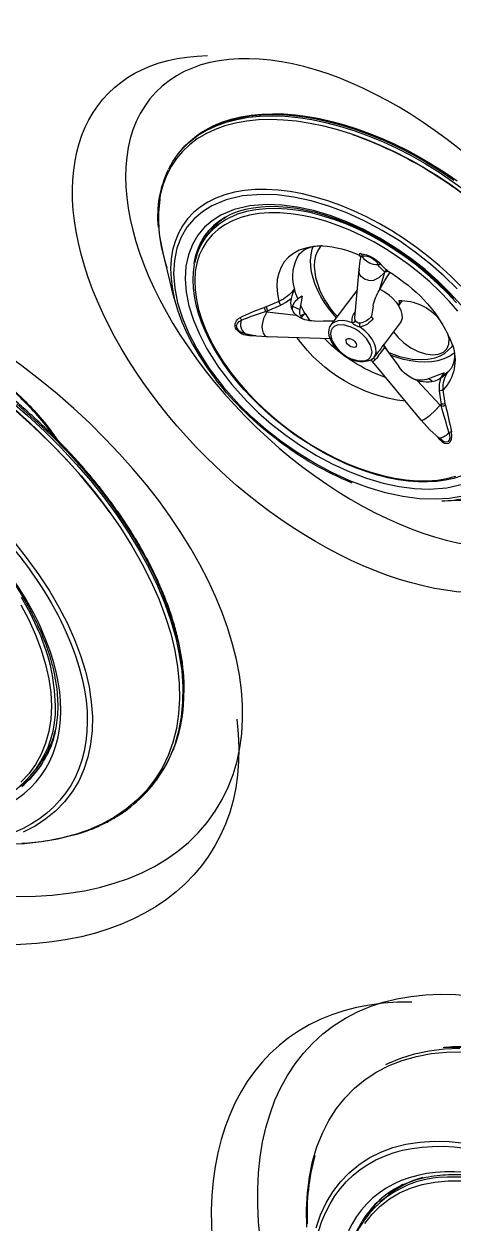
# Model space of a CAD drawing. Extents: x 398 to 509, y 623 to 780.
# Drawn here: x 491.11 to 493.93, y 717.08 to 724.96 of the extents above; entities that cross this region are included whole.
import ezdxf

# ---------------------------------------------------------------- set-up
doc = ezdxf.new("R2010")
doc.units = 0
doc.header["$MEASUREMENT"] = 0
for name, color, linetype in [('1', 4, 'Continuous'), ('2', 3, 'Continuous'), ('JET', 3, 'Continuous')]:
    doc.layers.add(name, color=color, linetype=linetype)

# ---------------------------------------------------------------- blocks, each defined once
blk = doc.blocks.new('5Dir_1645301-2')
at = {"layer": '1', "color": 3, "linetype": 'Continuous', "lineweight": 25}
for p, q in [((-1.9539, 0.16), (-1.9539, 0.1183)), ((1.7469, 0.1183), (1.7469, 0.16)), ((-2.637, -0.2467), (-2.637, -0.2578)), ((-1.3602, -1.4878), (-1.3526, -1.4903))]:
    blk.add_line(p, q, dxfattribs=at)
at = {"layer": '1', "color": 3, "linetype": 'Continuous', "lineweight": 25, "flags": 128}
for points in [[(-1.2389, -0.6527), (-1.3395, -0.6033), (-1.4337, -0.5497), (-1.521, -0.4924), (-1.6008, -0.4316), (-1.6729, -0.3677), (-1.7368, -0.3009), (-1.7921, -0.2316), (-1.8387, -0.1602), (-1.8762, -0.0871), (-1.9044, -0.0125), (-1.9233, 0.063), (-1.9327, 0.1391), (-1.9326, 0.2154), (-1.9229, 0.2915)], [(1.708, 0.327), (1.7222, 0.2511), (1.7268, 0.1749), (1.7219, 0.0986), (1.7075, 0.0228), (1.6836, -0.0523), (1.6504, -0.1261), (1.608, -0.1984), (1.5568, -0.2687), (1.4969, -0.3367)], [(-0.4645, -1.6663), (-0.6175, -1.6508), (-0.7687, -1.6298), (-0.9173, -1.6035), (-1.0628, -1.5719), (-1.2047, -1.5353), (-1.3424, -1.4937), (-1.4754, -1.4472), (-1.6032, -1.3962), (-1.7253, -1.3406), (-1.8413, -1.2809), (-1.9506, -1.2171), (-2.053, -1.1496), (-2.148, -1.0786), (-2.2352, -1.0043), (-2.3143, -0.9271), (-2.385, -0.8472), (-2.4471, -0.7649), (-2.5003, -0.6806), (-2.5444, -0.5945), (-2.5793, -0.5071), (-2.6047, -0.4186), (-2.6207, -0.3293), (-2.6271, -0.2397), (-2.6239, -0.1499), (-2.6112, -0.0605), (-2.589, 0.0283), (-2.5573, 0.1161), (-2.5164, 0.2027), (-2.4662, 0.2876), (-2.4072, 0.3706), (-2.3393, 0.4514), (-2.263, 0.5296), (-2.1785, 0.6049), (-2.0862, 0.677)], [(1.9409, 0.6298), (2.0282, 0.5555), (2.1073, 0.4783), (2.178, 0.3984), (2.2401, 0.3161), (2.2933, 0.2318), (2.3374, 0.1458), (2.3722, 0.0583), (2.3977, -0.0302), (2.4137, -0.1194), (2.4201, -0.2091), (2.4169, -0.2988), (2.4042, -0.3882), (2.382, -0.4771), (2.3503, -0.5649), (2.3093, -0.6515), (2.2592, -0.7364), (2.2001, -0.8194), (2.1323, -0.9001)], [(1.8975, 0.5863), (1.9414, 0.5091), (1.9768, 0.4294), (2.0028, 0.3486), (2.0194, 0.267), (2.0265, 0.1849), (2.0242, 0.1027), (2.0123, 0.0208), (1.9909, -0.0604), (1.9603, -0.1407), (1.9204, -0.2196), (1.8714, -0.2967), (1.8137, -0.3719), (1.7473, -0.4446), (1.6727, -0.5146)], [(-0.9678, -0.9597), (-1.096, -0.9238), (-1.2196, -0.8831), (-1.3384, -0.8378), (-1.4515, -0.7879), (-1.5587, -0.7338), (-1.6594, -0.6757), (-1.7531, -0.6138), (-1.8395, -0.5485), (-1.9181, -0.48), (-1.9886, -0.4086), (-2.0506, -0.3346), (-2.104, -0.2584), (-2.1485, -0.1803), (-2.1838, -0.1007), (-2.2098, -0.0199), (-2.2264, 0.0617), (-2.2336, 0.1438), (-2.2312, 0.226), (-2.2193, 0.3079), (-2.198, 0.3892), (-2.1673, 0.4694), (-2.1274, 0.5483)], [(1.6041, -0.2516), (1.5797, -0.2838), (1.5205, -0.352)], [(-1.2124, -0.6952), (-1.3153, -0.6473), (-1.4119, -0.5954)], [(2.4013, -0.4661), (2.3975, -0.4799), (2.3683, -0.5675), (2.3298, -0.6539), (2.2823, -0.7388), (2.2259, -0.8218), (2.1608, -0.9027)], [(-0.3927, -1.6997), (-0.5456, -1.6868), (-0.6968, -1.6686), (-0.8459, -1.6451), (-0.9922, -1.6163), (-1.1351, -1.5825), (-1.2743, -1.5437), (-1.4091, -1.5001), (-1.539, -1.4518), (-1.6636, -1.3991), (-1.7824, -1.342), (-1.8949, -1.2809)], [(-1.8949, -1.2809), (-2.0008, -1.2159), (-2.0996, -1.1474), (-2.191, -1.0754), (-2.2747, -1.0004), (-2.3502, -0.9226), (-2.4174, -0.8423), (-2.476, -0.7597), (-2.5258, -0.6753), (-2.5665, -0.5892), (-2.5981, -0.5019), (-2.6052, -0.4776)], [(-0.4439, -1.7071), (-0.5963, -1.6924), (-0.7469, -1.6724), (-0.8951, -1.6471), (-1.0404, -1.6167), (-1.1821, -1.5812), (-1.3199, -1.5407), (-1.4531, -1.4955), (-1.5813, -1.4457), (-1.704, -1.3915), (-1.8207, -1.3331), (-1.9311, -1.2707), (-2.0347, -1.2044), (-2.131, -1.1347), (-2.2199, -1.0617), (-2.3008, -0.9858), (-2.3736, -0.9071), (-2.438, -0.826), (-2.4474, -0.8129)]]:
    blk.add_lwpolyline(points, dxfattribs=at)
at = {"layer": '1', "color": 3, "linetype": 'Continuous', "lineweight": 25}
for centre, radius, start, end in [((-1.1903, -0.588), 1.5452, 129.01039, 141.92295), ((-1.2803, 0.16), 0.6716, 142.19476, 217.68575), ((0.9919, 0.1009), 0.7732, 14.73187, 38.30836), ((1.0733, 0.1599), 0.6716, 322.21365, 37.70469), ((1.0511, -0.5183), 1.4484, 33.44256, 51.337), ((-1.323, 0.1164), 0.6428, 162.03061, 178.677), ((-1.334, 0.1441), 0.6316, 164.75797, 193.9114), ((1.1159, 0.1164), 0.6428, 1.323, 17.96939), ((1.1265, 0.144), 0.632, 343.99982, 14.05608), ((-1.3011, 0.1222), 0.6528, 180.33912, 203.14871), ((1.0893, 0.1228), 0.6576, 334.56119, 359.60767), ((-1.7782, -0.2468), 0.8586, 164.92914, 195.59792), ((-1.6911, -0.2447), 0.9459, 180.79317, 216.9189), ((-0.8091, 0.5079), 1.2572, 217.1061, 241.34956), ((0.8358, 0.249), 1.7611, 298.59552, 322.60831), ((-0.1035, 2.4452), 4.1289, 252.28008, 287.71992)]:
    blk.add_arc(centre, radius, start, end, dxfattribs=at)
for points, knots in [([(-1.5883, 1.0334), (-1.1945, 1.2607), (-0.6604, 1.3884), (0.4534, 1.3884), (0.9875, 1.2607), (1.7751, 0.806), (1.9963, 0.4977), (1.9963, -0.1453), (1.7751, -0.4536), (1.3813, -0.681)], [0, 0, 0, 0, 0.25, 0.25, 0.5, 0.5, 0.75, 0.75, 1, 1, 1, 1]), ([(1.2411, -0.6), (1.5977, -0.3942), (1.7981, -0.1149), (1.7981, 0.4673), (1.5977, 0.7466), (0.8845, 1.1583), (0.4008, 1.274), (-0.6078, 1.274), (-1.0915, 1.1583), (-1.4481, 0.9524)], [0, 0, 0, 0, 0.25, 0.25, 0.5, 0.5, 0.75, 0.75, 1, 1, 1, 1]), ([(1.3813, -0.681), (0.9875, -0.9083), (0.4534, -1.036), (-0.6604, -1.036), (-1.1945, -0.9083), (-1.9821, -0.4536), (-2.2033, -0.1453), (-2.2033, 0.4977), (-1.9821, 0.806), (-1.5883, 1.0334)], [0, 0, 0, 0, 0.25, 0.25, 0.5, 0.5, 0.75, 0.75, 1, 1, 1, 1]), ([(-1.4481, 0.9524), (-1.8047, 0.7466), (-2.0051, 0.4673), (-2.0051, -0.1149), (-1.8047, -0.3942), (-1.0915, -0.8059), (-0.6078, -0.9216), (0.4008, -0.9216), (0.8845, -0.8059), (1.2411, -0.6)], [0, 0, 0, 0, 0.25, 0.25, 0.5, 0.5, 0.75, 0.75, 1, 1, 1, 1]), ([(-2.4118, 0.3645), (-2.425, 0.3473), (-2.4569, 0.3058), (-2.4997, 0.2378), (-2.5413, 0.161), (-2.5751, 0.0822), (-2.5966, 0.023), (-2.6043, -0.0102), (-2.6057, -0.0162)], [0, 0, 0, 0, 0.14289, 0.344097, 0.546284, 0.749677, 0.954558, 1, 1, 1, 1]), ([(-0.1035, -0.9143), (-0.1471, -0.9139), (-0.2081, -0.9132), (-0.2978, -0.9087), (-0.3736, -0.9035), (-0.4634, -0.8947), (-0.5566, -0.8828), (-0.6528, -0.8675), (-0.7503, -0.8486), (-0.8479, -0.8262), (-0.9446, -0.8002), (-1.0397, -0.7707), (-1.1324, -0.7378), (-1.2222, -0.7016), (-1.3085, -0.6623), (-1.3909, -0.62), (-1.469, -0.5749), (-1.5423, -0.5271), (-1.6107, -0.4768), (-1.6737, -0.4242), (-1.7313, -0.3694), (-1.7831, -0.3127), (-1.8289, -0.254), (-1.8686, -0.1936), (-1.9022, -0.1314), (-1.9284, -0.0675), (-1.9435, -0.024), (-1.9477, -0.0018), (-1.9478, -0.0015)], [0, 0, 0, 0, 0.048835, 0.068386, 0.100834, 0.134429, 0.170374, 0.207787, 0.246307, 0.285648, 0.325607, 0.366033, 0.406815, 0.44787, 0.489136, 0.530568, 0.572136, 0.613824, 0.655629, 0.697562, 0.739647, 0.781931, 0.824478, 0.867377, 0.910742, 0.95471, 0.999438, 1, 1, 1, 1]), ([(1.7339, -0.023), (1.7304, -0.0362), (1.7209, -0.0713), (1.6967, -0.1275), (1.6631, -0.1914), (1.6221, -0.2538), (1.5744, -0.3147), (1.5201, -0.3737), (1.4595, -0.4307), (1.3926, -0.4854), (1.3198, -0.5378), (1.2414, -0.5874), (1.1576, -0.6341), (1.0689, -0.6778), (0.9757, -0.7182), (0.8783, -0.7552), (0.7772, -0.7885), (0.673, -0.8181), (0.5665, -0.8437), (0.4584, -0.8654), (0.3506, -0.8828), (0.2455, -0.896), (0.1526, -0.9046), (0.0698, -0.91), (-0.0124, -0.9135), (-0.0706, -0.914), (-0.1035, -0.9143)], [0, 0, 0, 0, 0.027332, 0.072799, 0.118018, 0.163018, 0.207847, 0.25255, 0.297163, 0.341716, 0.386228, 0.430709, 0.475161, 0.519584, 0.563967, 0.608293, 0.652529, 0.696626, 0.740495, 0.783973, 0.826717, 0.867857, 0.906357, 0.933713, 0.962615, 1, 1, 1, 1]), ([(-2.4447, -0.8199), (-2.4417, -0.8243), (-2.4221, -0.8537), (-2.379, -0.9064), (-2.3152, -0.9777), (-2.2443, -1.0467), (-2.1671, -1.1132), (-2.0839, -1.1771), (-1.9949, -1.2383), (-1.9003, -1.2965), (-1.8005, -1.3516), (-1.6958, -1.4034), (-1.5865, -1.4518), (-1.4729, -1.4966), (-1.3556, -1.5377), (-1.2348, -1.575), (-1.1111, -1.6084), (-0.985, -1.6377), (-0.8573, -1.6629), (-0.7291, -1.6839), (-0.6025, -1.7005), (-0.4826, -1.7127), (-0.378, -1.7204), (-0.2834, -1.7252), (-0.1949, -1.7281), (-0.1337, -1.7285), (-0.1035, -1.7286)], [0, 0, 0, 0, 0.008103, 0.054331, 0.100554, 0.146767, 0.192968, 0.239153, 0.285319, 0.331461, 0.377576, 0.423658, 0.469699, 0.515689, 0.561612, 0.607445, 0.653153, 0.698677, 0.743916, 0.788673, 0.832516, 0.874264, 0.910968, 0.938489, 0.969682, 1, 1, 1, 1]), ([(-0.1035, -1.7286), (-0.0522, -1.7282), (0.0196, -1.7275), (0.1249, -1.7229), (0.2137, -1.7175), (0.319, -1.7086), (0.4287, -1.6964), (0.5424, -1.6807), (0.6582, -1.6613), (0.7749, -1.6383), (0.8914, -1.6114), (1.007, -1.5808), (1.121, -1.5466), (1.2326, -1.5087), (1.3415, -1.4673), (1.4471, -1.4224), (1.5489, -1.3743), (1.6467, -1.3229), (1.74, -1.2685), (1.8285, -1.2111), (1.9119, -1.151), (1.99, -1.0883), (2.0625, -1.023), (2.129, -0.9553), (2.1862, -0.8901), (2.2181, -0.8468), (2.2323, -0.8274)], [0, 0, 0, 0, 0.051832, 0.072404, 0.106585, 0.141972, 0.179847, 0.219293, 0.25994, 0.301493, 0.343741, 0.386529, 0.429744, 0.473295, 0.517116, 0.561155, 0.605372, 0.649738, 0.694231, 0.738837, 0.783549, 0.828367, 0.873296, 0.91835, 0.96355, 1, 1, 1, 1]), ([(0.5272, -1.6823), (0.5048, -1.6899), (0.4329, -1.7145), (0.3011, -1.7439), (0.1352, -1.7701), (-0.0355, -1.7827), (-0.2071, -1.7826), (-0.3771, -1.7699), (-0.5421, -1.7443), (-0.6838, -1.7118), (-0.7648, -1.6834), (-0.7974, -1.672)], [0, 0, 0, 0, 0.05568, 0.178797, 0.30186, 0.424915, 0.548026, 0.671148, 0.79422, 0.917269, 1, 1, 1, 1]), ([(-0.7647, -1.6774), (-0.7428, -1.6849), (-0.6724, -1.7094), (-0.5419, -1.7386), (-0.3771, -1.7644), (-0.207, -1.7771), (-0.0355, -1.7772), (0.1352, -1.7646), (0.3009, -1.7383), (0.4229, -1.7117), (0.4853, -1.6906), (0.4982, -1.6863)], [0, 0, 0, 0, 0.058427, 0.188106, 0.317809, 0.447564, 0.577307, 0.706992, 0.836685, 0.966435, 1, 1, 1, 1])]:
    blk.add_open_spline(points, degree=3, knots=knots, dxfattribs=at)
blk = doc.blocks.new('3S-R_1644801-1')
at = {"layer": '1', "color": 3, "linetype": 'Continuous'}
for p, q in [((0.586, 1.5607), (0.5765, 1.5662)), ((-0.5285, 1.2364), (-0.5345, 1.231)), ((0.6165, 0.9931), (0.5805, 1.0139)), ((0.971, 0.6987), (0.921, 1.0049)), ((-0.0595, 0.6396), (-0.054, 0.6418)), ((-0.2644, 0.4846), (-0.265, 0.4841)), ((-0.0731, 0.1207), (-0.2229, 0.4022)), ((0.344, 0.4142), (0.4363, 0.4144)), ((0.4363, 0.4144), (0.4492, 0.4151)), ((-0.3745, 0.3225), (-0.3979, 0.3173)), ((-0.3786, 0.3504), (-0.3678, 0.3773)), ((-0.372, 0.3239), (-0.3745, 0.3225)), ((-0.3745, 0.3225), (-0.3683, 0.3193)), ((-0.372, 0.3239), (-0.3683, 0.3193)), ((-0.3683, 0.3193), (-0.2921, 0.2239)), ((0.1899, 0.3866), (0.2234, 0.3821)), ((0.1899, 0.3866), (0.2377, 0.3117)), ((0.2736, 0.3505), (0.2377, 0.3117)), ((0.2838, 0.3296), (0.2736, 0.3505)), ((0.4431, 0.3826), (0.2744, 0.2869)), ((0.4377, 0.3865), (0.3429, 0.3859)), ((0.4511, 0.3873), (0.4377, 0.3865)), ((0.4377, 0.3865), (0.4431, 0.3826)), ((0.4511, 0.3873), (0.4431, 0.3826)), ((0.6297, 0.3039), (0.6447, 0.3164)), ((0.6369, 0.3084), (0.6447, 0.3164)), ((0.0869, 0.1396), (-0.1581, 0.281)), ((0.2168, 0.2735), (0.2068, 0.2177)), ((0.1238, 0.0546), (0.5055, 0.2299)), ((-0.4039, 0.1047), (-0.3696, 0.0849)), ((0.0869, 0.1396), (0.0887, 0.1385)), ((-0.3353, -0.0258), (-0.1738, -0.119)), ((-0.1786, -0.1218), (-0.191, -0.1828)), ((-0.1774, -0.116), (-0.1776, -0.1169)), ((-0.1094, -0.1562), (-0.0903, -0.1673)), ((-0.2147, -0.6695), (-0.0693, -0.1884)), ((-0.0885, -0.1683), (-0.0903, -0.1673)), ((-0.0815, -0.1714), (-0.071, -0.1749)), ((-0.0692, -0.1872), (-0.0696, -0.189)), ((-0.0634, -0.1763), (-0.0593, -0.1769)), ((-0.596, -0.2938), (-0.5965, -0.2904)), ((-0.503, -0.4437), (-0.5269, -0.4325)), ((-0.4741, -0.4394), (-0.3647, -0.4378)), ((-0.4512, -0.4571), (-0.4741, -0.4394)), ((-0.4512, -0.4571), (-0.4285, -0.4666)), ((-0.3802, -0.4607), (-0.3647, -0.4378)), ((-0.3683, -0.6267), (-0.2921, -0.4179)), ((-0.4015, -0.6277), (-0.4245, -0.5418)), ((-0.3979, -0.5356), (-0.3745, -0.6239)), ((-0.399, -0.6401), (-0.4015, -0.6277)), ((-0.3745, -0.6239), (-0.3683, -0.6267)), ((-0.3745, -0.6239), (-0.372, -0.6366)), ((-0.372, -0.6366), (-0.3683, -0.6267)), ((-0.2915, -0.8488), (-0.278, -0.8251)), ((-0.2707, -0.8105), (-0.2733, -0.826)), ((-0.4225, -1.3223), (-0.1323, -1.2125))]:
    blk.add_line(p, q, dxfattribs=at)
at = {"layer": '1', "color": 3, "linetype": 'Continuous', "flags": 128}
for points in [[(0.3212, 1.6422), (0.2661, 1.6439), (0.1963, 1.6401), (0.1245, 1.6298), (0.0511, 1.6132), (-0.0236, 1.5902), (-0.0992, 1.5609), (-0.1756, 1.5255), (-0.2522, 1.4842), (-0.3289, 1.437), (-0.4052, 1.3843), (-0.4809, 1.3262), (-0.5556, 1.263), (-0.629, 1.1949), (-0.7007, 1.1222), (-0.7706, 1.0454), (-0.8382, 0.9646), (-0.9034, 0.8802), (-0.9657, 0.7926), (-1.025, 0.7022)], [(-1.0472, 0.5898), (-0.9915, 0.6822), (-0.9326, 0.772), (-0.8706, 0.8591), (-0.8059, 0.943), (-0.7386, 1.0233), (-0.6692, 1.0997), (-0.5978, 1.1719), (-0.5248, 1.2396), (-0.4506, 1.3025), (-0.3754, 1.3602), (-0.2995, 1.4127), (-0.2233, 1.4595), (-0.1471, 1.5006), (-0.0712, 1.5358), (0.004, 1.5649), (0.0783, 1.5878), (0.1512, 1.6043), (0.2226, 1.6145), (0.292, 1.6183), (0.3593, 1.6156), (0.424, 1.6065), (0.486, 1.591), (0.5449, 1.5691), (0.6006, 1.5411), (0.6527, 1.5069), (0.7011, 1.4668), (0.7455, 1.4208), (0.7857, 1.3693), (0.8217, 1.3124), (0.8531, 1.2504), (0.88, 1.1835), (0.9021, 1.112), (0.9194, 1.0363), (0.9319, 0.9566), (0.9369, 0.9077)], [(0.3156, 1.6432), (0.2932, 1.6451), (0.2313, 1.6448), (0.1678, 1.6394), (0.1029, 1.6288), (0.0369, 1.6131), (-0.03, 1.5924), (-0.0975, 1.5668), (-0.1656, 1.5363), (-0.2338, 1.5011), (-0.302, 1.4613), (-0.37, 1.4171), (-0.4375, 1.3687), (-0.5042, 1.3161), (-0.57, 1.2598), (-0.6346, 1.1998), (-0.6978, 1.1365), (-0.7591, 1.0703), (-0.8183, 1.0016), (-0.8748, 0.9313), (-0.9276, 0.861), (-0.9769, 0.7909), (-1.0107, 0.74), (-1.0433, 0.6885)], [(0.4842, 1.6065), (0.4708, 1.6109), (0.4085, 1.6265), (0.3434, 1.6356), (0.2757, 1.6383), (0.2059, 1.6346), (0.1341, 1.6243), (0.0607, 1.6077), (-0.014, 1.5846), (-0.0897, 1.5554), (-0.166, 1.52), (-0.2426, 1.4787)], [(-0.2426, 1.4787), (-0.3193, 1.4315), (-0.3956, 1.3788), (-0.4713, 1.3207), (-0.546, 1.2574), (-0.6194, 1.1894), (-0.6912, 1.1167), (-0.761, 1.0398), (-0.8287, 0.959), (-0.8938, 0.8747), (-0.9561, 0.7871), (-1.0154, 0.6967), (-1.0714, 0.6038)], [(-0.7973, 0.0419), (-0.7607, 0.1305), (-0.7199, 0.2183), (-0.6753, 0.3048), (-0.627, 0.3895), (-0.5752, 0.472), (-0.5203, 0.5519), (-0.4626, 0.6287), (-0.4022, 0.7021), (-0.3396, 0.7717), (-0.2751, 0.8371), (-0.209, 0.8979), (-0.1417, 0.9539), (-0.0734, 1.0048), (-0.0046, 1.0502), (0.0643, 1.09), (0.1331, 1.124), (0.2013, 1.1519), (0.2687, 1.1737), (0.3348, 1.1892), (0.3993, 1.1983), (0.4619, 1.201), (0.5222, 1.1972), (0.58, 1.1871), (0.6349, 1.1706), (0.6867, 1.1478), (0.735, 1.1189), (0.7796, 1.084), (0.8204, 1.0432), (0.857, 0.9969), (0.8893, 0.9452), (0.9171, 0.8884), (0.9285, 0.8602)], [(-0.7684, 0.0343), (-0.7223, 0.1439), (-0.6699, 0.252), (-0.6079, 0.3639), (-0.5398, 0.4721), (-0.463, 0.5796), (-0.3812, 0.6808), (-0.2931, 0.7767), (-0.2015, 0.8638), (-0.1074, 0.9414), (-0.0116, 1.0085), (0.0827, 1.0635), (0.1765, 1.1072), (0.2944, 1.1461), (0.405, 1.1649), (0.5068, 1.165), (0.5788, 1.1534), (0.6462, 1.1318), (0.7121, 1.0982), (0.7717, 1.054), (0.8264, 0.997), (0.8731, 0.9294), (0.9121, 0.8502), (0.9418, 0.7616), (0.9619, 0.6644), (0.9722, 0.5598), (0.9726, 0.4512), (0.9636, 0.3376), (0.9383, 0.1869), (0.8993, 0.0366), (0.8485, -0.1102)], [(-0.7275, -0.0487), (-0.6973, 0.0349), (-0.6628, 0.1181), (-0.6241, 0.2004), (-0.5815, 0.2813), (-0.5353, 0.3604), (-0.4857, 0.4371), (-0.433, 0.511), (-0.3775, 0.5817), (-0.3196, 0.6487), (-0.2597, 0.7116), (-0.198, 0.77), (-0.135, 0.8236), (-0.071, 0.8721), (-0.0064, 0.9152), (0.0583, 0.9526), (0.1229, 0.9841), (0.1869, 1.0094), (0.2499, 1.0286), (0.3116, 1.0414), (0.3716, 1.0477), (0.4294, 1.0475), (0.4378, 1.047)], [(-0.7145, 0.0295), (-0.6716, 0.1318), (-0.6227, 0.2327), (-0.5648, 0.3372), (-0.5012, 0.4381), (-0.4296, 0.5385), (-0.3531, 0.633), (-0.2709, 0.7224), (-0.1854, 0.8038), (-0.0976, 0.8762), (-0.0082, 0.9388), (0.0798, 0.9901), (0.1674, 1.0309), (0.2775, 1.0672), (0.3807, 1.0848), (0.4758, 1.085), (0.5429, 1.0741), (0.6058, 1.0539), (0.6673, 1.0226), (0.7229, 0.9813), (0.7741, 0.9281), (0.8177, 0.865), (0.8541, 0.7911), (0.8818, 0.7083), (0.9005, 0.6177), (0.9101, 0.52), (0.9105, 0.4187), (0.9021, 0.3126), (0.8785, 0.1719), (0.8421, 0.0317), (0.7947, -0.1054)], [(-0.5698, 0.3141), (-0.5232, 0.391), (-0.5036, 0.4212), (-0.4701, 0.4705), (-0.434, 0.5202), (-0.3941, 0.5717), (-0.3512, 0.6233), (-0.3058, 0.6741), (-0.2582, 0.7234), (-0.209, 0.7707), (-0.1583, 0.8154), (-0.1065, 0.8571), (-0.0539, 0.8956), (-0.0009, 0.9305), (0.0523, 0.9617), (0.1055, 0.989), (0.1583, 1.0121), (0.2106, 1.0311), (0.2622, 1.0458), (0.3128, 1.0562), (0.3623, 1.0622), (0.4107, 1.0636), (0.4578, 1.0604), (0.5035, 1.0524), (0.5479, 1.0394), (0.5908, 1.0209), (0.6005, 1.0152)], [(0.8607, 0.4268), (0.8575, 0.3506), (0.8493, 0.2721), (0.8361, 0.1916), (0.818, 0.1097), (0.7951, 0.0269), (0.7676, -0.0563), (0.7355, -0.1393), (0.6992, -0.2218), (0.6588, -0.3031), (0.6146, -0.3828), (0.5669, -0.4603), (0.5159, -0.5353), (0.4619, -0.6072), (0.4054, -0.6755), (0.3466, -0.74), (0.2859, -0.8001), (0.2237, -0.8555), (0.1604, -0.9059), (0.0963, -0.9509), (0.0319, -0.9903), (-0.0325, -1.0238), (-0.0964, -1.0512), (-0.1595, -1.0724), (-0.2214, -1.0872), (-0.2816, -1.0956)], [(-0.7154, -0.1026), (-0.6878, -0.0194), (-0.6558, 0.0637), (-0.6195, 0.1461), (-0.5791, 0.2274), (-0.5349, 0.3071), (-0.4871, 0.3847), (-0.4361, 0.4596), (-0.3822, 0.5315), (-0.3256, 0.5999), (-0.2669, 0.6643), (-0.2062, 0.7244), (-0.144, 0.7798), (-0.0806, 0.8302), (-0.0166, 0.8752), (0.0479, 0.9146), (0.1122, 0.9481), (0.1762, 0.9755), (0.2392, 0.9967), (0.3011, 1.0115), (0.3614, 1.0199), (0.4196, 1.0217), (0.4755, 1.017), (0.5288, 1.0058), (0.579, 0.9881), (0.6259, 0.9642), (0.6692, 0.934), (0.7086, 0.8979), (0.7439, 0.8559), (0.7748, 0.8085), (0.8012, 0.7559), (0.823, 0.6983), (0.8398, 0.6363), (0.8518, 0.57), (0.8588, 0.5001), (0.8607, 0.4268)], [(0.6002, 1.016), (0.6067, 1.0124), (0.6087, 1.0112)], [(0.6238, -0.3749), (0.667, -0.2961), (0.6832, -0.2641), (0.7088, -0.2106), (0.7335, -0.1548), (0.7578, -0.0947), (0.7806, -0.0319), (0.8014, 0.0326), (0.8199, 0.0983), (0.8355, 0.1646), (0.8482, 0.2308), (0.8577, 0.2966), (0.8639, 0.3616), (0.8667, 0.4253), (0.866, 0.4874), (0.8618, 0.5476), (0.854, 0.6057), (0.8427, 0.6613), (0.8277, 0.7143), (0.8091, 0.7644), (0.7869, 0.8113), (0.7611, 0.8549), (0.7574, 0.8598)], [(0.9285, 0.8602), (0.9403, 0.8268), (0.9587, 0.7607), (0.9723, 0.6905), (0.981, 0.6165), (0.9848, 0.5391), (0.9835, 0.4588), (0.9773, 0.3759), (0.9661, 0.2909), (0.9501, 0.2042), (0.9293, 0.1162), (0.9252, 0.1008)], [(-0.054, 0.6418), (-0.0514, 0.6428), (-0.0027, 0.659), (0.0447, 0.6686), (0.0902, 0.6715), (0.1333, 0.6677), (0.1736, 0.6571), (0.2107, 0.64), (0.244, 0.6164), (0.2733, 0.5868), (0.2981, 0.5513), (0.3184, 0.5104), (0.3337, 0.4645), (0.344, 0.4142)], [(-0.0538, 0.6416), (-0.0447, 0.6383), (-0.0181, 0.6196), (0.0052, 0.5962), (0.0248, 0.5688), (0.0409, 0.5373), (0.0615, 0.4666), (0.0679, 0.3896)], [(0.0372, 0.1683), (0.049, 0.2039), (0.0611, 0.2477), (0.0706, 0.2922), (0.0774, 0.337), (0.081, 0.3813), (0.0815, 0.4247), (0.0785, 0.4668), (0.072, 0.5072), (0.062, 0.5455), (0.0482, 0.5814), (0.0306, 0.6145), (0.0092, 0.6444), (-0.0034, 0.6576)], [(-0.264, 0.4695), (-0.2658, 0.4725), (-0.2759, 0.4765)], [(-0.2733, 0.4949), (-0.2649, 0.4953), (-0.261, 0.492), (-0.2626, 0.4863), (-0.2644, 0.4846)], [(-0.2634, 0.4698), (-0.266, 0.4777), (-0.2635, 0.4849)], [(-0.3683, 0.3193), (-0.3206, 0.3012), (-0.2824, 0.2998), (-0.2666, 0.304), (-0.2528, 0.3109), (-0.2311, 0.3304), (-0.2174, 0.3549), (-0.2148, 0.3684), (-0.2156, 0.3828), (-0.225, 0.4023)], [(-0.2232, 0.4028), (-0.2514, 0.4512), (-0.2638, 0.4696)], [(0.2595, 0.4), (0.2993, 0.3904), (0.3429, 0.3859)], [(0.6661, 0.3603), (0.6625, 0.3764), (0.6521, 0.3875), (0.637, 0.3937), (0.619, 0.3965)], [(0.2736, 0.3505), (0.2456, 0.3755), (0.2234, 0.3821)], [(0.4431, 0.3826), (0.4806, 0.3499), (0.5045, 0.3184), (0.512, 0.3035), (0.5169, 0.2892), (0.5205, 0.2632), (0.5169, 0.2421), (0.512, 0.2344), (0.5054, 0.2301)], [(0.6746, 0.3645), (0.6698, 0.3627), (0.6661, 0.3603)], [(-0.723, -0.0152), (-0.6963, 0.055), (-0.6682, 0.1213), (-0.6418, 0.1783), (-0.62, 0.2219), (-0.5937, 0.2716), (-0.5698, 0.3141)], [(-0.2921, 0.2239), (-0.351, 0.2695), (-0.4047, 0.3057)], [(0.2462, 0.2612), (0.2414, 0.2626), (0.2168, 0.2735)], [(0.5056, 0.2299), (0.5681, 0.262), (0.6238, 0.2982)], [(0.619, 0.2953), (0.6191, 0.295), (0.6191, 0.2949)], [(0.6295, 0.3041), (0.6285, 0.3025), (0.6234, 0.2987)], [(-0.2983, 0.2296), (-0.3183, 0.205), (-0.3375, 0.1749), (-0.353, 0.1427), (-0.3642, 0.11), (-0.3705, 0.078), (-0.3718, 0.048), (-0.368, 0.0213), (-0.3592, -0.001), (-0.3458, -0.0181), (-0.3353, -0.0258)], [(-0.3293, 0.1887), (-0.336, 0.1791), (-0.3409, 0.1685)], [(0.1795, 0.205), (0.126, 0.1827), (0.0604, 0.1549)], [(-0.2151, 0.1469), (-0.2007, 0.1229), (-0.1792, 0.0882)], [(0.0122, -0.1504), (-0.0288, -0.1651), (-0.0487, -0.1647), (-0.0665, -0.1582), (-0.081, -0.146), (-0.0913, -0.129), (-0.0992, -0.0861), (-0.0913, -0.0343), (-0.081, -0.0053), (-0.0665, 0.0236), (-0.0487, 0.0506), (-0.0288, 0.074), (0.0122, 0.1067)], [(-0.0692, 0.1051), (-0.0737, 0.1217), (-0.074, 0.1222)], [(-0.0455, 0.0964), (-0.0188, 0.1196), (0.0087, 0.1364), (0.0357, 0.1458), (0.0609, 0.1476), (0.0831, 0.1416), (0.0869, 0.1396)], [(0.0122, 0.1067), (0.0532, 0.1214), (0.0731, 0.1209), (0.0909, 0.1145), (0.1054, 0.1023), (0.1157, 0.0852), (0.1236, 0.0424), (0.1157, -0.0094), (0.1054, -0.0384), (0.0909, -0.0673), (0.0731, -0.0943), (0.0532, -0.1178), (0.0122, -0.1504)], [(0.0941, -0.0691), (0.1092, -0.039), (0.1142, -0.0265), (0.121, -0.0059), (0.1259, 0.0151), (0.1288, 0.0368), (0.1291, 0.0582), (0.1267, 0.0788), (0.1211, 0.098), (0.1123, 0.1153), (0.0998, 0.13), (0.0888, 0.1377)], [(-0.2718, -1.234), (-0.1851, -1.2141), (-0.0963, -1.1831), (-0.0025, -1.1394), (0.0918, -1.0844), (0.1875, -1.0173), (0.2817, -0.9397), (0.3733, -0.8526), (0.4613, -0.7568), (0.5432, -0.6555), (0.62, -0.548), (0.6881, -0.4399), (0.7501, -0.3279), (0.8025, -0.2199), (0.8485, -0.1102)], [(0.7947, -0.1054), (0.7518, -0.2077), (0.7028, -0.3086), (0.6449, -0.4131), (0.5813, -0.514), (0.5097, -0.6144), (0.4333, -0.7089), (0.3511, -0.7983), (0.2656, -0.8797), (0.1777, -0.9521), (0.0884, -1.0148), (0.0004, -1.0661), (-0.0872, -1.1069), (-0.1973, -1.1432), (-0.3006, -1.1608)], [(-0.7619, -0.1076), (-0.7145, 0.0295)], [(-0.0903, -0.1673), (-0.1006, -0.1597), (-0.115, -0.1409), (-0.124, -0.116), (-0.127, -0.0861), (-0.124, -0.0528), (-0.115, -0.0176), (-0.1006, 0.0178), (-0.0815, 0.0517)], [(0.04, -0.0058), (0.0385, 0.0039), (0.0339, 0.0108), (0.027, 0.0139), (0.0183, 0.013), (0.009, 0.0082), (0, 0), (-0.0076, -0.0107), (-0.013, -0.0226), (-0.0155, -0.0345), (-0.0156, -0.0379), (-0.0141, -0.0477), (-0.0095, -0.0545), (-0.0026, -0.0576), (0.0061, -0.0568), (0.0154, -0.0519), (0.0244, -0.0437), (0.032, -0.033), (0.0374, -0.0211), (0.0399, -0.0093), (0.04, -0.0058)], [(-0.2715, -0.0626), (-0.284, -0.1066), (-0.3067, -0.1569), (-0.3364, -0.2041), (-0.3713, -0.2455), (-0.4096, -0.2787), (-0.4491, -0.302), (-0.4875, -0.314), (-0.5228, -0.314), (-0.553, -0.3021), (-0.5763, -0.2788), (-0.5916, -0.2456), (-0.5973, -0.208)], [(-0.1792, -0.1331), (-0.194, -0.1951), (-0.2151, -0.2858)], [(-0.1898, -0.1766), (-0.2464, -0.2281), (-0.3163, -0.2759), (-0.363, -0.2995), (-0.4105, -0.3167), (-0.4577, -0.3263), (-0.493, -0.3282), (-0.5265, -0.3249), (-0.588, -0.3027), (-0.5951, -0.2977)], [(-0.5836, -0.3489), (-0.5834, -0.3489), (-0.5465, -0.355), (-0.5078, -0.3558), (-0.4676, -0.3513), (-0.4266, -0.3416), (-0.3851, -0.3268), (-0.3436, -0.3072), (-0.3025, -0.2831), (-0.2623, -0.255), (-0.2233, -0.2232), (-0.1936, -0.1956)], [(-0.071, -0.1749), (-0.07, -0.1752), (-0.0634, -0.1763)], [(-0.382, -1.1076), (-0.3693, -1.109), (-0.317, -1.1092), (-0.2631, -1.1042), (-0.208, -1.0941), (-0.1519, -1.079), (-0.0951, -1.0589), (-0.0378, -1.0339), (0.0197, -1.0043), (0.0771, -0.9701), (0.1342, -0.9317), (0.1906, -0.8891), (0.2461, -0.8427), (0.3004, -0.7927), (0.3531, -0.7395), (0.4039, -0.6838), (0.452, -0.6262), (0.4965, -0.5687), (0.5357, -0.5141), (0.5625, -0.4743), (0.5909, -0.4298), (0.6238, -0.3749)], [(-0.4366, -0.466), (-0.4147, -0.4974), (-0.3979, -0.5356)], [(-0.2148, -0.6694), (-0.2148, -0.6696), (-0.2174, -0.6715), (-0.2311, -0.6718), (-0.2528, -0.6683), (-0.2666, -0.665), (-0.2824, -0.6604), (-0.3206, -0.6469), (-0.3683, -0.6267)], [(-0.2766, -0.8233), (-0.2424, -0.7485), (-0.2147, -0.6695)], [(-0.2733, -0.826), (-0.2839, -0.85), (-0.2966, -0.8668), (-0.31, -0.8758), (-0.3242, -0.878), (-0.3377, -0.8734), (-0.3492, -0.8621), (-0.3595, -0.8432), (-0.3678, -0.8175)], [(-0.3518, -0.8112), (-0.3481, -0.8317), (-0.3422, -0.8495), (-0.3332, -0.8622), (-0.3208, -0.8674), (-0.3073, -0.8645), (-0.2947, -0.8537), (-0.2915, -0.8488)], [(-0.2915, -0.8488), (-0.2841, -0.8374), (-0.2815, -0.8313)], [(-0.2784, -0.8248), (-0.2768, -0.8236), (-0.2767, -0.8232)], [(-0.2762, -0.8225), (-0.2756, -0.8236), (-0.2733, -0.826)]]:
    blk.add_lwpolyline(points, dxfattribs=at)
at = {"layer": '1', "color": 3, "linetype": 'Continuous'}
for centre, radius, start, end in [((0.2832, 1.0472), 0.5962, 60.52964, 86.3407), ((0.3076, 1.0784), 0.5569, 49.00674, 71.50527), ((0.1981, 0.9599), 0.7182, 17.24494, 48.17241), ((0.0286, 0.874), 0.902, 8.34282, 30.83238), ((1.2631, -0.744), 2.6706, 132.30721, 167.69817), ((1.3052, -0.7707), 2.7186, 132.41515, 158.96366), ((0.4108, 0.6368), 0.4111, 33.53655, 86.2356), ((0.3779, 0.6612), 0.4067, 60.12416, 79.92352), ((0.3797, 0.6682), 0.4116, 40.95118, 59.85175), ((0.3901, 0.6403), 0.4305, 30.58408, 59.49455), ((0.2149, 0.0652), 0.6366, 115.66445, 138.88085), ((0.0308, 0.4866), 0.1768, 67.79871, 119.16617), ((-0.0563, 0.4234), 0.2745, 5.9299, 55.83546), ((-0.1743, 0.3186), 0.2022, 119.28967, 163.12123), ((-0.3819, 0.484), 0.1062, 286.42805, 355.98277), ((-0.2453, 0.3742), 0.1068, 106.64646, 175.76454), ((-0.2569, 0.4832), 0.0202, 144.3471, 199.26079), ((-0.2776, 0.3699), 0.5011, 1.40089, 9.39934), ((0.35, 0.669), 0.2549, 238.47784, 268.6536), ((-0.2635, 0.0115), 0.6515, 36.61005, 42.51161), ((0.1813, 0.3321), 0.1035, 334.07408, 40.95457), ((0.0891, 0.4106), 0.255, 354.43533, 0.79728), ((0.8215, 0.4211), 0.3853, 180.98531, 185.14596), ((0.5343, -0.5026), 0.9217, 84.48931, 95.29328), ((0.7303, 0.4197), 0.2811, 180.93021, 186.62461), ((0.607, -0.9165), 1.3131, 89.47751, 96.82136), ((0.656, 0.3984), 0.037, 153.76169, 182.98849), ((0.5594, 0.3429), 0.0802, 331.04221, 41.91575), ((0.6225, 0.3626), 0.0522, 2.10577, 89.65283), ((0.5733, -0.3391), 1.1715, 145.22787, 150.28496), ((-0.3855, 0.308), 0.0182, 52.73267, 119.00375), ((-0.3831, 0.3086), 0.0189, 53.84223, 122.62566), ((-0.4604, 0.3786), 0.0865, 325.22909, 340.99641), ((-0.4761, 0.3926), 0.1247, 326.59255, 355.17739), ((-0.3552, 0.3644), 0.018, 79.10341, 134.33338), ((-0.6025, 0.3987), 0.6704, 340.33308, 359.21547), ((-0.4727, 0.3715), 0.6964, 351.91421, 357.01006), ((0.5792, 0.3741), 0.0959, 297.01706, 354.24656), ((0.6051, 0.3629), 0.0611, 310.44659, 357.53603), ((0.3567, -0.2757), 0.9533, 147.14014, 180.81119), ((0.1146, 0.3763), 0.1831, 290.751, 330.78375), ((0.2238, 0.1854), 0.0884, 76.1943, 94.54743), ((0.1811, 0.2732), 0.0684, 333.43477, 34.17458), ((0.5061, 0.4711), 0.2165, 287.93916, 302.60415), ((0.7459, 0.365), 0.1449, 208.95074, 211.79991), ((-0.4824, -0.0435), 0.3282, 35.45478, 54.56856), ((-0.27, -0.1903), 0.3234, 110.72407, 164.6096), ((-0.3413, 0.1185), 0.0436, 188.39501, 229.70363), ((-0.2009, 0.0823), 0.0224, 325.69564, 15.11197), ((-0.1216, 0.182), 0.1101, 238.43705, 285.16936), ((-0.6663, 0.374), 1.018, 299.38276, 347.12499), ((-0.0999, 0.1056), 0.0307, 283.40841, 359.0023), ((-0.123, 0.0814), 0.0789, 11.00487, 65.56855), ((-0.1283, 0.1262), 0.088, 302.18015, 340.23075), ((-0.051, 0.1182), 0.0225, 215.90238, 284.12074), ((-1.172, 0.6728), 2.1746, 329.7514, 344.66024), ((-0.1096, 0.1858), 0.137, 237.92886, 281.84853), ((-0.796, 0.4453), 1.0285, 312.03123, 338.66944), ((-0.1272, 0.0448), 0.0463, 8.55758, 41.92257), ((-0.0729, 0.0072), 0.1836, 272.9282, 335.4432), ((5.3545, 9.1669), 10.8062, 239.17761, 239.62687), ((-0.1986, -0.1258), 0.0207, 339.45217, 38.27595), ((4.8331, 8.1083), 9.6459, 238.6921, 239.29115), ((-0.0561, -0.201), 0.04, 132.8974, 156.44391), ((-0.0768, -0.1609), 0.0289, 236.4269, 284.36526), ((-0.0632, -0.133), 0.0432, 234.95062, 269.61061), ((-0.0547, -0.1918), 0.0156, 106.93516, 177.78382), ((-0.3058, -0.2765), 0.2907, 183.42511, 245.9137), ((-0.4201, -0.2924), 0.1758, 180.04638, 232.58516), ((-0.4614, -0.2306), 0.2524, 312.10762, 347.38225), ((-0.3718, -0.2935), 0.1444, 272.80219, 317.12426), ((-0.5892, -0.5931), 0.1725, 17.28153, 60.01754), ((-0.4212, -0.2343), 0.2248, 248.65581, 262.31227), ((-0.3983, -0.2423), 0.227, 242.53079, 260.27059), ((-0.4146, -0.291), 0.1764, 262.82289, 313.96683), ((-1.1913, 0.6641), 2.187, 315.3505, 330.20373), ((-0.4218, -0.4938), 0.0481, 266.77655, 299.77856), ((-0.3967, -0.5646), 0.0633, 265.62596, 290.52976), ((-0.3939, -0.5736), 0.0668, 265.58547, 289.16326), ((5.3604, 0.2822), 5.8328, 189.09856, 190.86771), ((-6.576, -1.4417), 6.256, 5.78426, 7.39384), ((-0.3422, -0.8593), 0.0491, 101.36855, 121.54669), ((-0.3014, -0.744), 0.0841, 233.11702, 285.83187), ((-0.4329, -0.4282), 0.84, 280.17651, 290.97415)]:
    blk.add_arc(centre, radius, start, end, dxfattribs=at)
blk = doc.blocks.new('2018 PRISM')
at = {"layer": '1'}
blk.add_arc((82.2644, 63.1037), 14.0138, 1.80046, 90.99738, dxfattribs=at)
at = {"layer": '2', "extrusion": (0, 0, -1)}
for centre, major_axis, ratio in [((94.8378, 79.4194), (1.4425, -1.3871), 0.56341), ((91.3006, 77.7197), (2.4854, -1.6375), 0.589288)]:
    blk.add_ellipse(centre, major_axis=major_axis, ratio=ratio, dxfattribs=at)
for centre, major_axis, ratio in [((94.6481, 79.2817), (1.5712, -1.5109), 0.581751), ((91.1452, 77.5142), (2.6046, -1.716), 0.593701)]:
    blk.add_ellipse(centre, major_axis=major_axis, ratio=ratio, start_param=5.811848, end_param=9.953837, dxfattribs=at)
at = {"layer": '2'}
blk.add_ellipse((96.3981, 72.3309), major_axis=(-1.903, 2.2885), ratio=0.589288, dxfattribs=at)
blk.add_ellipse((96.211, 72.1537), major_axis=(-1.9942, 2.3983), ratio=0.593701, start_param=5.811848, end_param=9.953837, dxfattribs=at)
at = {"layer": 'JET', "xscale": -1, "rotation": 22.89140722480724}
blk.add_blockref('3S-R_1644801-1', (94.6839, 79.1845), dxfattribs=at)
at = {"layer": 'JET'}
for p, rotation in [((91.1212, 77.6362), 144.1007225532179), ((96.1421, 72.3054), 131.2480841606535)]:
    blk.add_blockref('5Dir_1645301-2', p, dxfattribs=dict(at, rotation=rotation))

msp = doc.modelspace()

# ---------------------------------------------------------------- block references
at = {"layer": '1'}
msp.add_blockref('2018 PRISM', (398.5801, 643.7055), dxfattribs=at)

doc.saveas('drawing.dxf')
